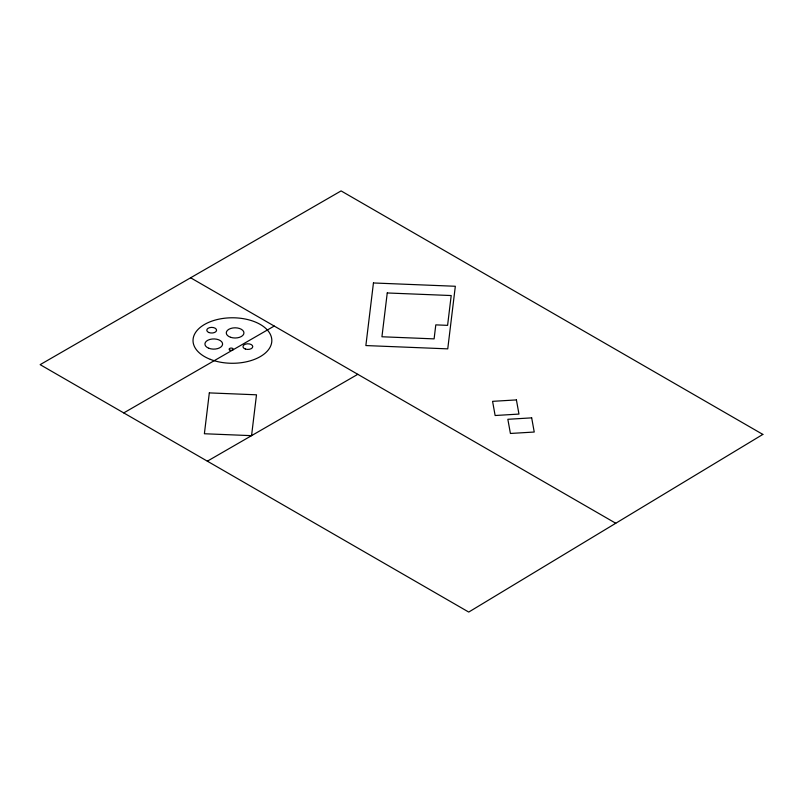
<?xml version="1.0" encoding="UTF-8"?>
<svg xmlns="http://www.w3.org/2000/svg" width="803" height="803" viewBox="0 0 803 803"><rect width="100%" height="100%" fill="white"/><g stroke="black" fill="none" stroke-linecap="round" stroke-linejoin="round"><path stroke-width="1.2" d="M123.752 412.913L274.224 326.048M207.335 461.183L357.807 374.308M190.622 277.788L615.76 523.255M209.322 392.898L204.384 433.75L251.56 435.658L256.498 394.805L209.322 392.898M373.445 282.967L365.867 345.561L447.753 348.863L455.331 286.269L373.445 282.967M387.247 292.965L381.937 336.768L434.102 338.876L435.798 324.874L447.592 325.356L451.206 295.544L387.247 292.965M762.85 434.413L468.731 612.067L40.15 364.652L341.094 190.913L762.85 434.413M516.409 399.914L492.58 401.339L495.13 415.512L518.959 414.077L516.409 399.914M531.676 417.861L507.847 419.296L510.407 433.459L534.236 432.034L531.676 417.861M230.15 350.259A2.038 1.174 0 0 0 233.211 349.235A2.038 1.174 0 0 0 230.15 348.221A2.038 1.174 0 0 0 230.15 350.259M245.427 349.054A4.888 2.821 0 0 0 252.764 346.605A4.888 2.821 0 0 0 245.427 344.166A4.888 2.821 0 0 0 245.427 349.054M208.941 332.542A4.888 2.821 0 0 0 216.559 330.404A4.888 2.821 0 0 0 209.543 327.664A4.888 2.821 0 0 0 208.941 332.542M208.81 348.251A8.833 5.099 0 0 0 222.572 344.397A8.833 5.099 0 0 0 209.904 339.438A8.833 5.099 0 0 0 208.81 348.251M230.692 337.32A8.833 5.099 0 0 0 243.941 332.904A8.833 5.099 0 0 0 230.692 328.487A8.833 5.099 0 0 0 230.692 337.32M210.336 359.373A39.407 22.755 0 0 0 271.725 342.148A39.407 22.755 0 0 0 215.204 320.066A39.407 22.755 0 0 0 210.336 359.373"/></g></svg>
